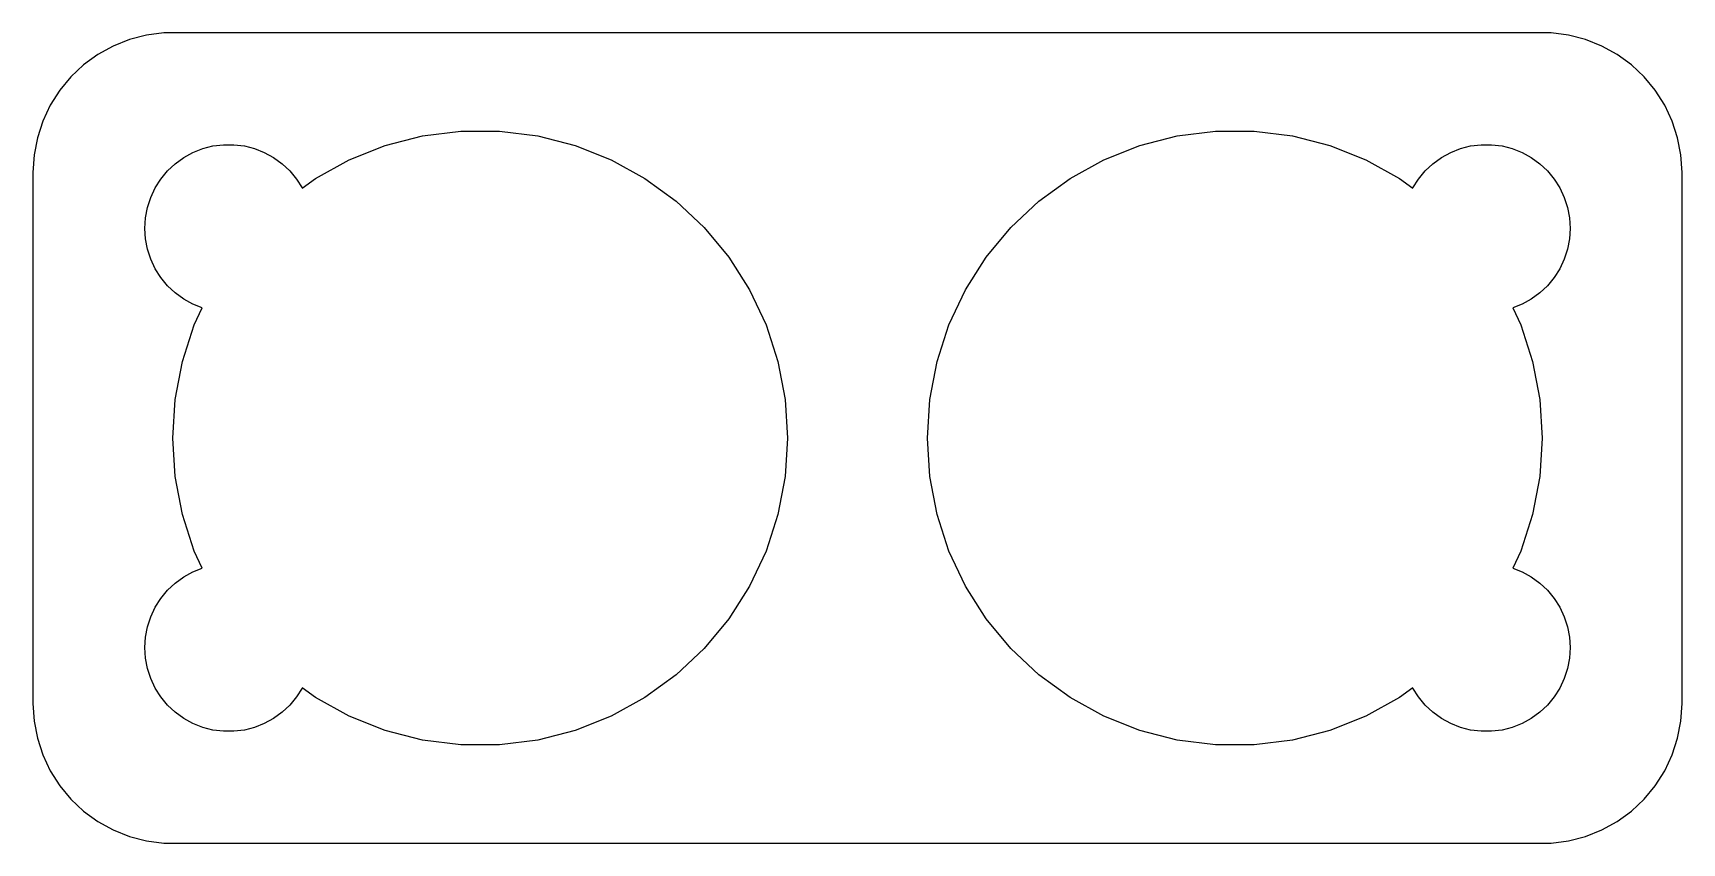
# Model space of a CAD drawing. Header units: metres. Extents: x -29.5 to 29.5, y 24.5 to 53.5.
import ezdxf

# ---------------------------------------------------------------- set-up
doc = ezdxf.new("R2010")
doc.units = ezdxf.units.M

msp = doc.modelspace()

# ---------------------------------------------------------------- linework, layer by layer
for p, q in [((-26.0451, 53.2553), (-26.6289, 53.0241)), ((-25.4369, 53.4114), (-26.0451, 53.2553)), ((-24.8139, 53.4901), (-25.4369, 53.4114)), ((24.8139, 53.4901), (-24.8139, 53.4901)), ((25.4369, 53.4114), (24.8139, 53.4901)), ((26.0451, 53.2553), (25.4369, 53.4114)), ((26.6289, 53.0241), (26.0451, 53.2553)), ((-27.1791, 52.7216), (-27.6871, 52.3526)), ((-26.6289, 53.0241), (-27.1791, 52.7216)), ((27.1791, 52.7216), (26.6289, 53.0241)), ((27.6871, 52.3526), (27.1791, 52.7216)), ((-28.1448, 51.9227), (-28.5451, 51.4389)), ((-27.6871, 52.3526), (-28.1448, 51.9227)), ((28.1448, 51.9227), (27.6871, 52.3526)), ((28.5451, 51.4389), (28.1448, 51.9227)), ((-28.5451, 51.4389), (-28.8815, 50.9088)), ((28.8815, 50.9088), (28.5451, 51.4389)), ((-28.8815, 50.9088), (-29.1489, 50.3406)), ((29.1489, 50.3406), (28.8815, 50.9088)), ((-29.1489, 50.3406), (-29.3429, 49.7434)), ((29.3429, 49.7434), (29.1489, 50.3406)), ((-29.3429, 49.7434), (-29.4606, 49.1267)), ((-16.8992, 49.4616), (-15.5612, 49.8051)), ((-15.5612, 49.8051), (-14.1907, 49.9783)), ((-14.1907, 49.9783), (-12.8093, 49.9783)), ((-12.8093, 49.9783), (-11.4388, 49.8051)), ((-11.4388, 49.8051), (-10.1008, 49.4616)), ((10.1008, 49.4616), (11.4388, 49.8051)), ((11.4388, 49.8051), (12.8093, 49.9783)), ((12.8093, 49.9783), (14.1907, 49.9783)), ((14.1907, 49.9783), (15.5612, 49.8051)), ((15.5612, 49.8051), (16.8992, 49.4616)), ((29.4606, 49.1267), (29.3429, 49.7434)), ((-29.4606, 49.1267), (-29.5, 48.5)), ((-24.4123, 48.8115), (-24.1075, 49.033)), ((-24.1075, 49.033), (-23.7773, 49.2145)), ((-23.7773, 49.2145), (-23.427, 49.3532)), ((-23.427, 49.3532), (-23.0621, 49.4469)), ((-23.0621, 49.4469), (-22.6884, 49.4941)), ((-22.6884, 49.4941), (-22.3116, 49.4941)), ((-22.3116, 49.4941), (-21.9379, 49.4469)), ((-21.9379, 49.4469), (-21.5729, 49.3532)), ((-21.5729, 49.3532), (-21.2227, 49.2145)), ((-21.2227, 49.2145), (-20.8925, 49.033)), ((-20.8925, 49.033), (-20.5877, 48.8115)), ((-18.1836, 48.9531), (-16.8992, 49.4616)), ((-10.1008, 49.4616), (-8.81642, 48.9531)), ((8.81642, 48.9531), (10.1008, 49.4616)), ((16.8992, 49.4616), (18.1836, 48.9531)), ((20.5877, 48.8115), (20.8925, 49.033)), ((20.8925, 49.033), (21.2227, 49.2145)), ((21.2227, 49.2145), (21.5729, 49.3532)), ((21.5729, 49.3532), (21.9379, 49.4469)), ((21.9379, 49.4469), (22.3116, 49.4941)), ((22.3116, 49.4941), (22.6884, 49.4941)), ((22.6884, 49.4941), (23.0621, 49.4469)), ((23.0621, 49.4469), (23.427, 49.3532)), ((23.427, 49.3532), (23.7773, 49.2145)), ((23.7773, 49.2145), (24.1075, 49.033)), ((24.1075, 49.033), (24.4123, 48.8115)), ((29.5, 48.5), (29.4606, 49.1267)), ((-29.5, 48.5), (-29.5, 29.5)), ((-24.927, 48.2634), (-24.6869, 48.5536)), ((-24.6869, 48.5536), (-24.4123, 48.8115)), ((-20.5877, 48.8115), (-20.3131, 48.5536)), ((-20.3131, 48.5536), (-20.0729, 48.2634)), ((-19.3941, 48.2876), (-18.1836, 48.9531)), ((-8.81642, 48.9531), (-7.6059, 48.2876)), ((7.6059, 48.2876), (8.81642, 48.9531)), ((18.1836, 48.9531), (19.3941, 48.2876)), ((20.0729, 48.2634), (20.3131, 48.5536)), ((20.3131, 48.5536), (20.5877, 48.8115)), ((24.4123, 48.8115), (24.6869, 48.5536)), ((24.6869, 48.5536), (24.927, 48.2634)), ((29.5, 29.5), (29.5, 48.5)), ((-25.2893, 47.6044), (-25.1289, 47.9453)), ((-25.1289, 47.9453), (-24.927, 48.2634)), ((-20.0729, 48.2634), (-19.8711, 47.9453)), ((-19.8711, 47.9453), (-19.8696, 47.9421)), ((-19.8696, 47.9421), (-19.3941, 48.2876)), ((-7.6059, 48.2876), (-6.48833, 47.4756)), ((6.48833, 47.4756), (7.6059, 48.2876)), ((19.3941, 48.2876), (19.8696, 47.9421)), ((19.8696, 47.9421), (19.8711, 47.9453)), ((19.8711, 47.9453), (20.0729, 48.2634)), ((24.927, 48.2634), (25.1289, 47.9453)), ((25.1289, 47.9453), (25.2893, 47.6044)), ((-25.4763, 46.876), (-25.4057, 47.2461)), ((-25.4057, 47.2461), (-25.2893, 47.6044)), ((-6.48833, 47.4756), (-5.48134, 46.53)), ((5.48134, 46.53), (6.48833, 47.4756)), ((25.2893, 47.6044), (25.4057, 47.2461)), ((25.4057, 47.2461), (25.4763, 46.876)), ((-25.5, 46.5), (-25.4763, 46.876)), ((25.4763, 46.876), (25.5, 46.5)), ((-25.4763, 46.124), (-25.5, 46.5)), ((-25.4057, 45.7539), (-25.4763, 46.124)), ((-5.48134, 46.53), (-4.6008, 45.4656)), ((4.6008, 45.4656), (5.48134, 46.53)), ((25.4763, 46.124), (25.4057, 45.7539)), ((25.5, 46.5), (25.4763, 46.124)), ((-25.2893, 45.3956), (-25.4057, 45.7539)), ((-4.6008, 45.4656), (-3.86063, 44.2993)), ((3.86063, 44.2993), (4.6008, 45.4656)), ((25.4057, 45.7539), (25.2893, 45.3956)), ((-25.1289, 45.0547), (-25.2893, 45.3956)), ((-24.927, 44.7366), (-25.1289, 45.0547)), ((25.1289, 45.0547), (24.927, 44.7366)), ((25.2893, 45.3956), (25.1289, 45.0547)), ((-24.6869, 44.4464), (-24.927, 44.7366)), ((-24.4123, 44.1884), (-24.6869, 44.4464)), ((-3.86063, 44.2993), (-3.27245, 43.0494)), ((3.27245, 43.0494), (3.86063, 44.2993)), ((24.6869, 44.4464), (24.4123, 44.1884)), ((24.927, 44.7366), (24.6869, 44.4464)), ((-24.1075, 43.967), (-24.4123, 44.1884)), ((-23.7773, 43.7855), (-24.1075, 43.967)), ((-23.4434, 43.6533), (-23.7773, 43.7855)), ((23.7773, 43.7855), (23.4434, 43.6533)), ((24.1075, 43.967), (23.7773, 43.7855)), ((24.4123, 44.1884), (24.1075, 43.967)), ((-23.7275, 43.0494), (-23.4434, 43.6533)), ((23.4434, 43.6533), (23.7275, 43.0494)), ((-24.1544, 41.7356), (-23.7275, 43.0494)), ((-3.27245, 43.0494), (-2.84558, 41.7356)), ((2.84558, 41.7356), (3.27245, 43.0494)), ((23.7275, 43.0494), (24.1544, 41.7356)), ((-24.4133, 40.3787), (-24.1544, 41.7356)), ((-2.84558, 41.7356), (-2.58673, 40.3787)), ((2.58673, 40.3787), (2.84558, 41.7356)), ((24.1544, 41.7356), (24.4133, 40.3787)), ((-24.5, 39), (-24.4133, 40.3787)), ((-2.58673, 40.3787), (-2.5, 39)), ((2.5, 39), (2.58673, 40.3787)), ((24.4133, 40.3787), (24.5, 39)), ((-24.4133, 37.6213), (-24.5, 39)), ((-2.5, 39), (-2.58673, 37.6213)), ((2.58673, 37.6213), (2.5, 39)), ((24.5, 39), (24.4133, 37.6213)), ((-24.1544, 36.2644), (-24.4133, 37.6213)), ((-2.58673, 37.6213), (-2.84558, 36.2644)), ((2.84558, 36.2644), (2.58673, 37.6213)), ((24.4133, 37.6213), (24.1544, 36.2644)), ((-23.7275, 34.9506), (-24.1544, 36.2644)), ((-2.84558, 36.2644), (-3.27245, 34.9506)), ((3.27245, 34.9506), (2.84558, 36.2644)), ((24.1544, 36.2644), (23.7275, 34.9506)), ((-23.4434, 34.3467), (-23.7275, 34.9506)), ((-3.27245, 34.9506), (-3.86063, 33.7007)), ((3.86063, 33.7007), (3.27245, 34.9506)), ((23.7275, 34.9506), (23.4434, 34.3467)), ((-23.7773, 34.2145), (-23.4434, 34.3467)), ((23.4434, 34.3467), (23.7773, 34.2145)), ((-24.6869, 33.5536), (-24.4123, 33.8116)), ((-24.4123, 33.8116), (-24.1075, 34.033)), ((-24.1075, 34.033), (-23.7773, 34.2145)), ((-3.86063, 33.7007), (-4.6008, 32.5344)), ((4.6008, 32.5344), (3.86063, 33.7007)), ((23.7773, 34.2145), (24.1075, 34.033)), ((24.1075, 34.033), (24.4123, 33.8116)), ((24.4123, 33.8116), (24.6869, 33.5536)), ((-25.1289, 32.9453), (-24.927, 33.2634)), ((-24.927, 33.2634), (-24.6869, 33.5536)), ((24.6869, 33.5536), (24.927, 33.2634)), ((24.927, 33.2634), (25.1289, 32.9453)), ((-25.4057, 32.2461), (-25.2893, 32.6044)), ((-25.2893, 32.6044), (-25.1289, 32.9453)), ((-4.6008, 32.5344), (-5.48134, 31.47)), ((5.48134, 31.47), (4.6008, 32.5344)), ((25.1289, 32.9453), (25.2893, 32.6044)), ((25.2893, 32.6044), (25.4057, 32.2461)), ((-25.5, 31.5), (-25.4763, 31.876)), ((-25.4763, 31.876), (-25.4057, 32.2461)), ((25.4057, 32.2461), (25.4763, 31.876)), ((25.4763, 31.876), (25.5, 31.5)), ((-25.4763, 31.124), (-25.5, 31.5)), ((-5.48134, 31.47), (-6.48833, 30.5244)), ((6.48833, 30.5244), (5.48134, 31.47)), ((25.5, 31.5), (25.4763, 31.124)), ((-25.4057, 30.7539), (-25.4763, 31.124)), ((-25.2893, 30.3956), (-25.4057, 30.7539)), ((25.4057, 30.7539), (25.2893, 30.3956)), ((25.4763, 31.124), (25.4057, 30.7539)), ((-25.1289, 30.0547), (-25.2893, 30.3956)), ((-6.48833, 30.5244), (-7.6059, 29.7124)), ((7.6059, 29.7124), (6.48833, 30.5244)), ((25.2893, 30.3956), (25.1289, 30.0547)), ((-29.5, 29.5), (-29.4606, 28.8733)), ((-24.927, 29.7366), (-25.1289, 30.0547)), ((-24.6869, 29.4464), (-24.927, 29.7366)), ((-20.0729, 29.7366), (-20.3131, 29.4464)), ((-19.8711, 30.0547), (-20.0729, 29.7366)), ((-19.8696, 30.0579), (-19.8711, 30.0547)), ((-19.3941, 29.7124), (-19.8696, 30.0579)), ((-18.1836, 29.0469), (-19.3941, 29.7124)), ((-7.6059, 29.7124), (-8.81642, 29.0469)), ((8.81642, 29.0469), (7.6059, 29.7124)), ((19.3941, 29.7124), (18.1836, 29.0469)), ((19.8696, 30.0579), (19.3941, 29.7124)), ((19.8711, 30.0547), (19.8696, 30.0579)), ((20.0729, 29.7366), (19.8711, 30.0547)), ((20.3131, 29.4464), (20.0729, 29.7366)), ((24.927, 29.7366), (24.6869, 29.4464)), ((25.1289, 30.0547), (24.927, 29.7366)), ((29.4606, 28.8733), (29.5, 29.5)), ((-24.4123, 29.1885), (-24.6869, 29.4464)), ((-24.1075, 28.967), (-24.4123, 29.1885)), ((-23.7773, 28.7855), (-24.1075, 28.967)), ((-20.8925, 28.967), (-21.2227, 28.7855)), ((-20.5877, 29.1885), (-20.8925, 28.967)), ((-20.3131, 29.4464), (-20.5877, 29.1885)), ((-16.8992, 28.5384), (-18.1836, 29.0469)), ((-8.81642, 29.0469), (-10.1008, 28.5384)), ((10.1008, 28.5384), (8.81642, 29.0469)), ((18.1836, 29.0469), (16.8992, 28.5384)), ((20.5877, 29.1885), (20.3131, 29.4464)), ((20.8925, 28.967), (20.5877, 29.1885)), ((21.2227, 28.7855), (20.8925, 28.967)), ((24.1075, 28.967), (23.7773, 28.7855)), ((24.4123, 29.1885), (24.1075, 28.967)), ((24.6869, 29.4464), (24.4123, 29.1885)), ((-29.4606, 28.8733), (-29.3429, 28.2566)), ((-23.427, 28.6468), (-23.7773, 28.7855)), ((-23.0621, 28.5531), (-23.427, 28.6468)), ((-22.6884, 28.5059), (-23.0621, 28.5531)), ((-22.3116, 28.5059), (-22.6884, 28.5059)), ((-21.9379, 28.5531), (-22.3116, 28.5059)), ((-21.5729, 28.6468), (-21.9379, 28.5531)), ((-21.2227, 28.7855), (-21.5729, 28.6468)), ((-15.5612, 28.1949), (-16.8992, 28.5384)), ((-10.1008, 28.5384), (-11.4388, 28.1949)), ((11.4388, 28.1949), (10.1008, 28.5384)), ((16.8992, 28.5384), (15.5612, 28.1949)), ((21.5729, 28.6468), (21.2227, 28.7855)), ((21.9379, 28.5531), (21.5729, 28.6468)), ((22.3116, 28.5059), (21.9379, 28.5531)), ((22.6884, 28.5059), (22.3116, 28.5059)), ((23.0621, 28.5531), (22.6884, 28.5059)), ((23.427, 28.6468), (23.0621, 28.5531)), ((23.7773, 28.7855), (23.427, 28.6468)), ((29.3429, 28.2566), (29.4606, 28.8733)), ((-29.3429, 28.2566), (-29.1489, 27.6594)), ((-14.1907, 28.0217), (-15.5612, 28.1949)), ((-12.8093, 28.0217), (-14.1907, 28.0217)), ((-11.4388, 28.1949), (-12.8093, 28.0217)), ((12.8093, 28.0217), (11.4388, 28.1949)), ((14.1907, 28.0217), (12.8093, 28.0217)), ((15.5612, 28.1949), (14.1907, 28.0217)), ((29.1489, 27.6594), (29.3429, 28.2566)), ((-29.1489, 27.6594), (-28.8815, 27.0912)), ((28.8815, 27.0912), (29.1489, 27.6594)), ((-28.8815, 27.0912), (-28.5451, 26.5611)), ((-28.5451, 26.5611), (-28.1448, 26.0773)), ((28.1448, 26.0773), (28.5451, 26.5611)), ((28.5451, 26.5611), (28.8815, 27.0912)), ((-28.1448, 26.0773), (-27.6871, 25.6474)), ((27.6871, 25.6474), (28.1448, 26.0773)), ((-27.6871, 25.6474), (-27.1791, 25.2784)), ((27.1791, 25.2784), (27.6871, 25.6474)), ((-27.1791, 25.2784), (-26.6289, 24.9759)), ((-26.6289, 24.9759), (-26.0451, 24.7447)), ((26.0451, 24.7447), (26.6289, 24.9759)), ((26.6289, 24.9759), (27.1791, 25.2784)), ((-26.0451, 24.7447), (-25.4369, 24.5886)), ((-25.4369, 24.5886), (-24.8139, 24.5099)), ((-24.8139, 24.5099), (24.8139, 24.5099)), ((24.8139, 24.5099), (25.4369, 24.5886)), ((25.4369, 24.5886), (26.0451, 24.7447))]:
    msp.add_line(p, q)

doc.saveas('drawing.dxf')
